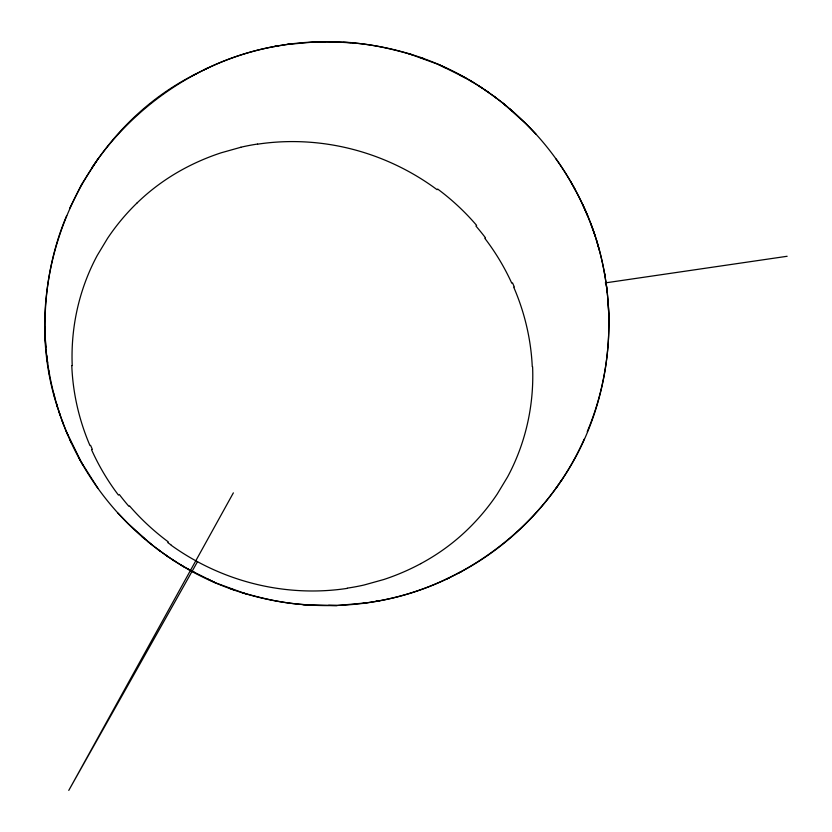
<?xml version="1.0" encoding="UTF-8"?>
<svg xmlns="http://www.w3.org/2000/svg" width="832" height="832" viewBox="0 0 832 832"><rect width="100%" height="100%" fill="white"/><g stroke="black" fill="none" stroke-linecap="round" stroke-linejoin="round"><path stroke-width="1.25" d="M60.143 415.054C13.905 288.122 74.974 134.066 196.04 73.871M573.394 186.451C625.227 277.316 619.871 396.958 559.853 482.747M66.695 215.623C51.262 251.961 44.387 291.606 45.022 331.001M587.246 431.652C614.952 365.966 616.086 289.734 590.574 223.153M69.722 208.177L81.474 184.61L97.854 159.089M584.22 439.109C558.802 496.402 513.531 544.554 457.902 573.414M233.366 492.856L68.775 790.4L197.558 561.59M91.853 167.804C134.358 104.468 202.758 58.5 278.231 45.854M556.088 488.197L562.089 479.482M558.345 484.9C515.694 545.459 448.989 589.139 375.71 601.422M137.166 202.873C151.112 189.332 166.993 177.83 184.122 168.646A241.394 229.601 30.1 0 1 221.177 152.797L240.833 147.274M420.742 563.649C437.871 554.466 453.752 542.963 467.698 529.422A240.937 229.133 29.7 0 0 497.276 493.979L507.582 476.902A221.978 211.089 29.9 0 0 513.49 465.026A233.584 222.092 30.4 0 0 532.594 366.683M204.339 69.711C294.206 25.272 407.254 34.278 488.758 92.602M165.194 554.684C246.688 613.007 359.746 622.014 449.602 577.574M192.494 75.67L207.865 67.922M446.077 579.363L461.448 571.615M287.29 44.45L317.19 41.746L325.385 41.933M328.557 605.342L336.752 605.54L366.652 602.836M274.279 46.509L291.138 43.815M362.804 603.47L379.662 600.777M605.28 282.901L787.134 256.277M343.335 42.401C366.725 43.014 389.792 48.287 412.173 54.777M241.769 592.498C264.15 598.998 287.227 604.271 310.617 604.885M317.19 41.746L350.948 42.567M302.994 604.708L336.752 605.54M420.025 57.387L423.675 58.604M230.266 588.682L233.917 589.898M408.283 53.487L438.526 64.501L446.16 68.266M245.658 593.798L215.415 582.785L207.782 579.01M459.722 75.078C476.258 83.439 491.722 94.058 506.085 105.768M147.857 541.518C162.219 553.228 177.684 563.846 194.22 572.208M438.526 64.501L466.19 78.27M187.751 569.005L215.415 582.785M469.622 80.246L473.169 82.451M478.826 85.956L482.04 87.953M171.902 559.322L175.115 561.33M180.773 564.834L184.319 567.039M493.511 96.013C527.446 120.692 555.703 153.15 575.474 190.164M58.76 411.133C76.898 466.939 112.902 516.807 160.43 551.262M485.358 90.178L496.558 98.186M157.383 549.089L168.584 557.107M437.112 189.706L433.482 187.065A233.511 221.832 29.6 0 0 257.608 144.175M167.762 542.568L171.392 545.21M509.486 108.618L512.335 110.989M141.606 536.286L144.456 538.668M502.85 103.074L525.699 123.583L536.026 134.202M151.091 544.211L128.242 523.692L117.926 513.084M555.984 158.87C572.822 182.458 585.926 208.718 595.182 236.153M97.958 488.405L81.401 462.342L66.3 431.506M570.752 181.74L572.541 184.943M78.468 457.122L80.548 460.834M81.401 462.342L83.19 465.535M587.642 215.779L582.65 204.443M512.533 282.901L514.301 286.936M90.563 445.338L92.342 449.374M69.805 439.452L71.292 442.832M67.985 435.354C53.362 401.149 45.261 364.156 44.866 326.924M62.13 420.607L63.367 424.122M596.388 239.938L599.238 250.016M53.57 393.266L54.704 397.27M56.524 403.718L57.554 407.347M604.479 272.782L605.051 276.536M48.89 370.75L49.462 374.504M606.258 284.201L607.256 292.074M46.686 355.212L47.694 363.085M608.026 300.061L609.076 320.362M45.916 347.214L45.365 339.3M475.904 226.002A249.101 235.477 31.3 0 1 485.462 237.806M484.796 238.274A229.07 217.235 30.6 0 1 511.774 283.202M513.708 287.165A233.272 221.094 31.7 0 1 532.262 366.683M420.753 563.659A241.394 229.559 29.9 0 1 383.708 579.54L364.021 585.021A221.978 211.016 29.7 0 1 347.256 588.151M347.298 588.37A233.511 222.331 30.4 0 1 171.298 545.334M168.282 541.882A229.07 216.57 30.5 0 1 129.48 505.866M128.898 506.334A249.101 238.066 28.8 0 1 119.34 494.53M118.477 495.134A229.07 218.473 29.4 0 1 91.541 449.686M89.97 445.567A233.272 222.57 28.2 0 1 71.791 365.602M72.218 365.602A233.584 222.217 29.6 0 1 91.364 267.27A221.978 211.141 30.1 0 1 97.282 255.393L107.578 238.306A240.937 229.164 30.3 0 1 137.155 202.862M240.822 147.233A221.978 211.214 30.3 0 1 257.587 144.04M437.632 189.02A229.07 219.076 29.4 0 1 476.642 225.41"/></g></svg>
